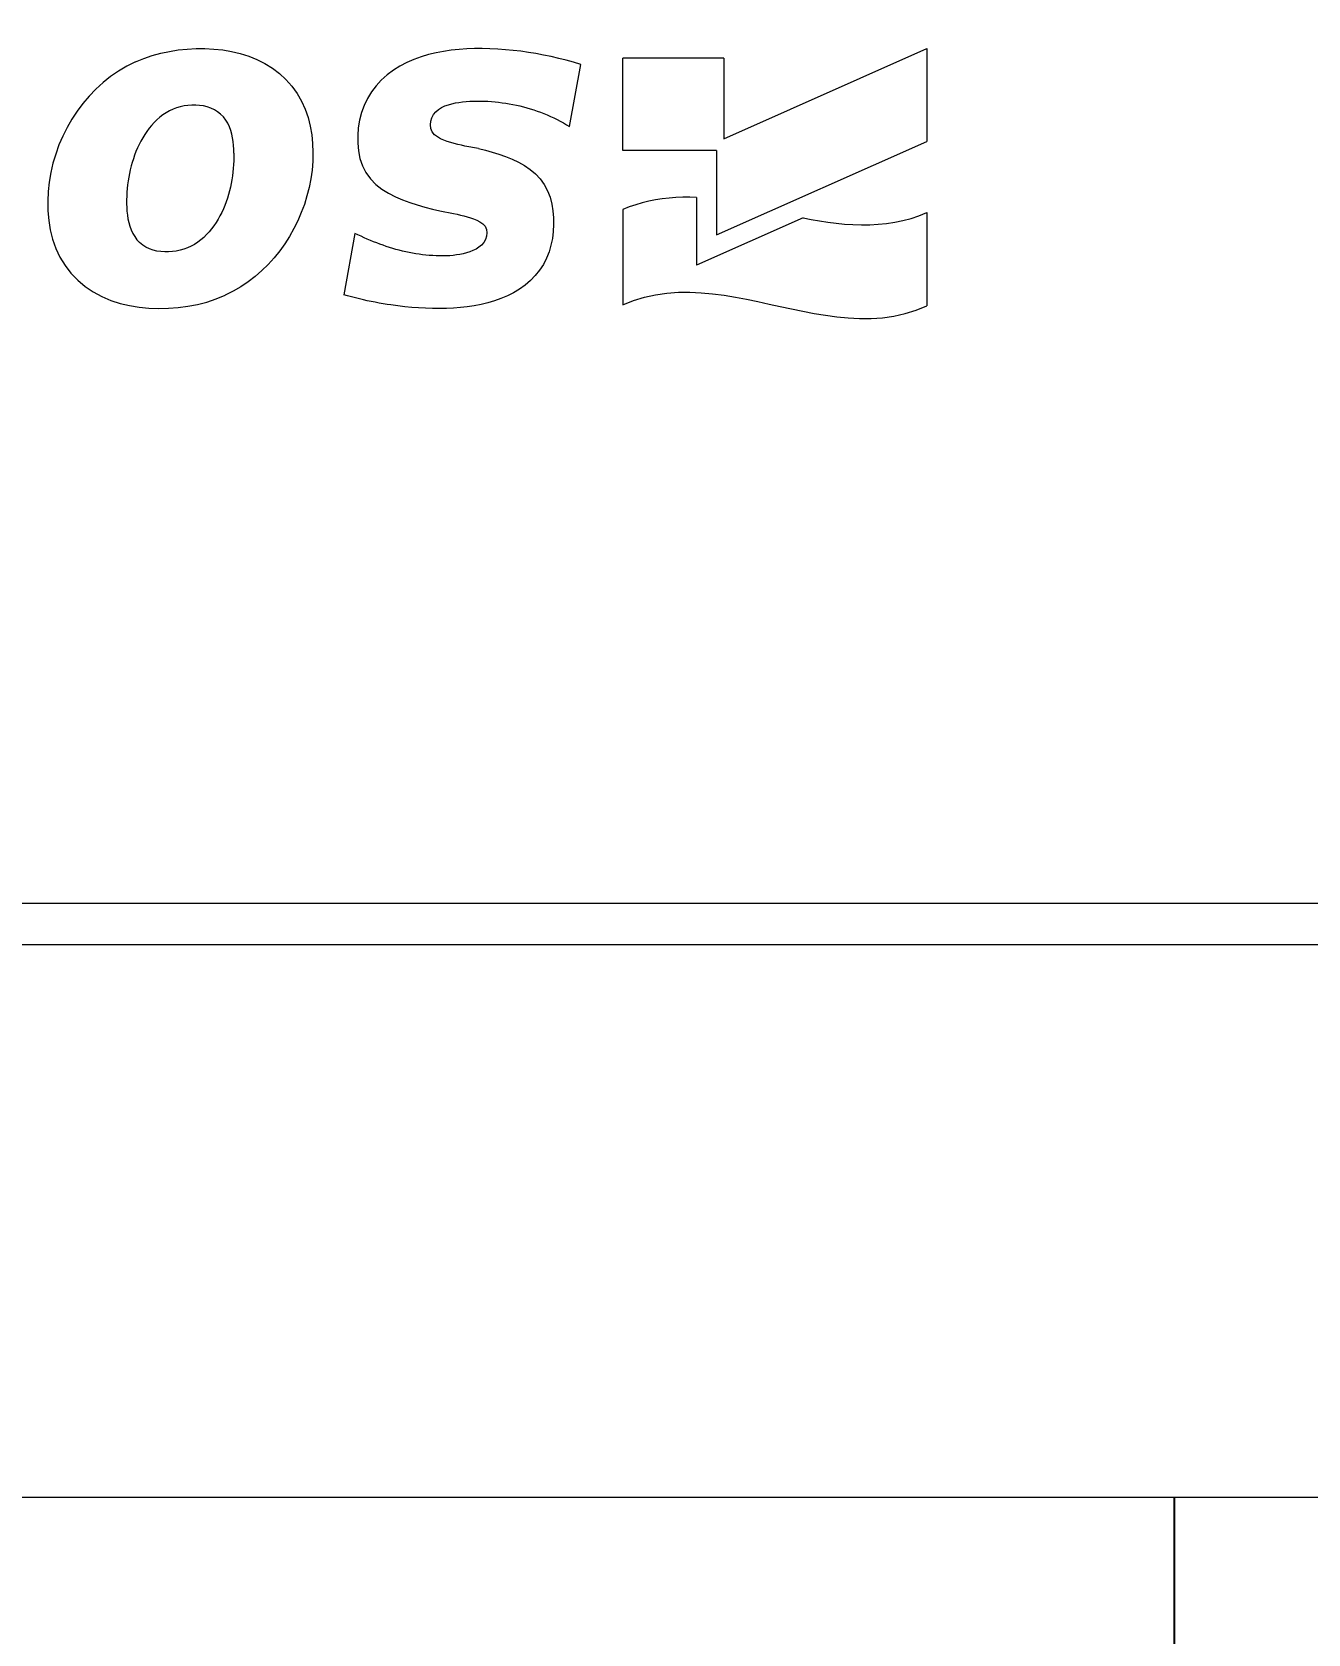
# Model space of a CAD drawing. Header units: millimetres. Extents: x 37984 to 70752, y 14140 to 37584.
# Drawn here: x 45835.25 to 45839.52, y 28341.77 to 28347.13 of the extents above; entities that cross this region are included whole.
import ezdxf
from ezdxf.enums import TextEntityAlignment as Align

# ---------------------------------------------------------------- set-up
doc = ezdxf.new("R2010")
doc.units = ezdxf.units.MM
doc.set_wipeout_variables(frame=1)
doc.layers.add('000-PI-Oprema', color=30, linetype='Continuous', lineweight=5)
doc.layers.add('000-PI_TEXT', color=7, linetype='Continuous')
doc.layers.add('004-PI-DIN Šina', color=3, linetype='Continuous')
doc.styles.add('PI0', font='isocpeur.ttf', dxfattribs={"width": 0.9})

# ---------------------------------------------------------------- blocks, each defined once
blk = doc.blocks.new('TE-18-2 - 48290501')
blk.add_wipeout([(46994.7514, 28609.6596), (47001.6641, 28609.6596), (47001.6641, 28635.0266), (47015.6641, 28635.0266), (47015.6641, 28609.6596), (47022.5767, 28609.6596), (47022.5767, 28595.4553), (47015.6641, 28595.4553), (47015.6641, 28592.1627), (47001.6641, 28592.1627), (47001.6641, 28595.4553), (46994.7514, 28595.4553)]).dxf.layer = '000-PI-Oprema'
at = {"layer": '000-PI-Oprema'}
for p, q in [((46994.7514, 28609.6596), (46994.7514, 28595.4553)), ((46996.6006, 28595.4553), (46996.6006, 28609.6596)), ((46996.7385, 28595.4553), (46996.7385, 28609.6596)), ((46998.9927, 28602.3892), (46998.9616, 28602.3814)), ((46999.0244, 28602.3943), (46998.9927, 28602.3892)), ((46999.0564, 28602.3971), (46999.0244, 28602.3943)), ((46999.0887, 28602.3975), (46999.0564, 28602.3971)), ((46999.1209, 28602.396), (46999.0887, 28602.3975)), ((46999.1527, 28602.3925), (46999.1209, 28602.396)), ((46999.1844, 28602.3873), (46999.1527, 28602.3925)), ((46999.2158, 28602.38), (46999.1844, 28602.3873)), ((46998.874, 28602.3398), (46998.8484, 28602.3199)), ((46998.9017, 28602.3567), (46998.874, 28602.3398)), ((46998.9311, 28602.3706), (46998.9017, 28602.3567)), ((46998.9616, 28602.3814), (46998.9311, 28602.3706)), ((46999.2467, 28602.371), (46999.2158, 28602.38)), ((46999.2771, 28602.3601), (46999.2467, 28602.371)), ((46999.3067, 28602.3474), (46999.2771, 28602.3601)), ((46999.3355, 28602.333), (46999.3067, 28602.3474)), ((46999.3634, 28602.3169), (46999.3355, 28602.333)), ((46998.8248, 28602.2973), (46998.8038, 28602.2724)), ((46998.8484, 28602.3199), (46998.8248, 28602.2973)), ((46999.3904, 28602.2991), (46999.3634, 28602.3169)), ((46999.4163, 28602.2797), (46999.3904, 28602.2991)), ((46999.4409, 28602.2587), (46999.4163, 28602.2797)), ((46998.7855, 28602.2455), (46998.7699, 28602.2167)), ((46998.8038, 28602.2724), (46998.7855, 28602.2455)), ((46999.4641, 28602.2363), (46999.4409, 28602.2587)), ((46999.4858, 28602.2124), (46999.4641, 28602.2363)), ((46998.757, 28602.1866), (46998.7469, 28602.1556)), ((46998.7699, 28602.2167), (46998.757, 28602.1866)), ((46999.506, 28602.187), (46999.4858, 28602.2124)), ((46999.5244, 28602.1603), (46999.506, 28602.187)), ((46998.7394, 28602.1239), (46998.7341, 28602.0916)), ((46998.7469, 28602.1556), (46998.7394, 28602.1239)), ((46998.9929, 28602.1187), (46998.9813, 28602.1132)), ((46999.0049, 28602.1231), (46998.9929, 28602.1187)), ((46999.0172, 28602.1266), (46999.0049, 28602.1231)), ((46999.0298, 28602.1292), (46999.0172, 28602.1266)), ((46999.0425, 28602.1311), (46999.0298, 28602.1292)), ((46999.0552, 28602.1323), (46999.0425, 28602.1311)), ((46999.0679, 28602.1331), (46999.0552, 28602.1323)), ((46999.0806, 28602.1335), (46999.0679, 28602.1331)), ((46999.0933, 28602.1335), (46999.0806, 28602.1335)), ((46999.106, 28602.1332), (46999.0933, 28602.1335)), ((46999.1187, 28602.1325), (46999.106, 28602.1332)), ((46999.1315, 28602.1315), (46999.1187, 28602.1325)), ((46999.1442, 28602.1301), (46999.1315, 28602.1315)), ((46999.1568, 28602.1284), (46999.1442, 28602.1301)), ((46999.1694, 28602.1264), (46999.1568, 28602.1284)), ((46999.1819, 28602.124), (46999.1694, 28602.1264)), ((46999.1944, 28602.1212), (46999.1819, 28602.124)), ((46999.2067, 28602.1182), (46999.1944, 28602.1212)), ((46999.2189, 28602.1148), (46999.2067, 28602.1182)), ((46999.5409, 28602.1325), (46999.5244, 28602.1603)), ((46999.5552, 28602.1035), (46999.5409, 28602.1325)), ((46998.7341, 28602.0916), (46998.731, 28602.059)), ((46998.9295, 28602.057), (46998.9352, 28602.0688)), ((46998.9352, 28602.0688), (46998.9422, 28602.0798)), ((46998.9422, 28602.0798), (46998.9505, 28602.0899)), ((46998.9505, 28602.0899), (46998.96, 28602.0989)), ((46998.9702, 28602.1066), (46998.96, 28602.0989)), ((46998.96, 28602.0989), (46998.96, 28602.0989)), ((46998.96, 28602.0989), (46998.96, 28602.0989)), ((46998.96, 28602.0989), (46998.96, 28602.0989)), ((46998.96, 28602.0989), (46998.96, 28602.0989)), ((46998.96, 28602.0989), (46998.96, 28602.0989)), ((46998.96, 28602.0989), (46998.96, 28602.0989)), ((46998.96, 28602.0989), (46998.96, 28602.0989)), ((46998.9813, 28602.1132), (46998.9702, 28602.1066)), ((46999.2311, 28602.111), (46999.2189, 28602.1148)), ((46999.2432, 28602.1069), (46999.2311, 28602.111)), ((46999.2552, 28602.1023), (46999.2432, 28602.1069)), ((46999.267, 28602.0973), (46999.2552, 28602.1023)), ((46999.2786, 28602.0919), (46999.267, 28602.0973)), ((46999.29, 28602.086), (46999.2786, 28602.0919)), ((46999.3011, 28602.0797), (46999.29, 28602.086)), ((46999.312, 28602.073), (46999.3011, 28602.0797)), ((46999.3225, 28602.0658), (46999.312, 28602.073)), ((46999.3328, 28602.0581), (46999.3225, 28602.0658)), ((46999.5552, 28602.1035), (46999.5666, 28602.0761)), ((46999.5552, 28602.1035), (46999.5552, 28602.1035)), ((46999.5552, 28602.1035), (46999.5552, 28602.1035)), ((46999.5552, 28602.1035), (46999.5552, 28602.1035)), ((46999.5552, 28602.1035), (46999.5552, 28602.1035)), ((46999.5552, 28602.1035), (46999.5552, 28602.1035)), ((46999.5552, 28602.1035), (46999.5552, 28602.1035)), ((46999.5552, 28602.1035), (46999.5552, 28602.1035)), ((46999.5666, 28602.0761), (46999.5762, 28602.0479)), ((46998.731, 28602.059), (46998.7298, 28602.0264)), ((46998.7298, 28602.0264), (46998.7305, 28601.9938)), ((46998.9192, 28602.0062), (46998.9201, 28602.0192)), ((46998.9201, 28602.0192), (46998.922, 28602.0321)), ((46998.922, 28602.0321), (46998.9251, 28602.0448)), ((46998.9251, 28602.0448), (46998.9295, 28602.057)), ((46999.3427, 28602.0499), (46999.3328, 28602.0581)), ((46999.3523, 28602.0412), (46999.3427, 28602.0499)), ((46999.3613, 28602.032), (46999.3523, 28602.0412)), ((46999.3697, 28602.0223), (46999.3613, 28602.032)), ((46999.3775, 28602.0121), (46999.3697, 28602.0223)), ((46999.3847, 28602.0013), (46999.3775, 28602.0121)), ((46999.5762, 28602.0479), (46999.5841, 28602.0192)), ((46999.5841, 28602.0192), (46999.5903, 28601.99)), ((46998.7305, 28601.9938), (46998.7329, 28601.9612)), ((46998.7329, 28601.9612), (46998.7371, 28601.9287)), ((46998.9192, 28601.9931), (46998.9192, 28602.0062)), ((46998.92, 28601.9801), (46998.9192, 28601.9931)), ((46998.9218, 28601.9672), (46998.92, 28601.9801)), ((46998.9245, 28601.9545), (46998.9218, 28601.9672)), ((46998.9282, 28601.942), (46998.9245, 28601.9545)), ((46999.391, 28601.99), (46999.3847, 28602.0013)), ((46999.3966, 28601.9783), (46999.391, 28601.99)), ((46999.4012, 28601.9663), (46999.3966, 28601.9783)), ((46999.4049, 28601.9539), (46999.4012, 28601.9663)), ((46999.5903, 28601.99), (46999.5949, 28601.9606)), ((46999.5949, 28601.9606), (46999.5979, 28601.931)), ((46998.7371, 28601.9287), (46998.7433, 28601.8966)), ((46998.9327, 28601.9298), (46998.9282, 28601.942)), ((46998.9382, 28601.918), (46998.9327, 28601.9298)), ((46998.9445, 28601.9066), (46998.9382, 28601.918)), ((46998.9515, 28601.8957), (46998.9445, 28601.9066)), ((46999.4077, 28601.9412), (46999.4049, 28601.9539)), ((46999.4096, 28601.9283), (46999.4077, 28601.9412)), ((46999.4105, 28601.9154), (46999.4096, 28601.9283)), ((46999.4097, 28601.8894), (46999.4106, 28601.9024)), ((46999.4106, 28601.9024), (46999.4105, 28601.9154)), ((46999.5979, 28601.931), (46999.5996, 28601.9012)), ((46999.5996, 28601.9012), (46999.5997, 28601.8713)), ((46998.7433, 28601.8966), (46998.7515, 28601.8651)), ((46998.7515, 28601.8651), (46998.7619, 28601.8339)), ((46998.9594, 28601.8854), (46998.9515, 28601.8957)), ((46998.9679, 28601.8756), (46998.9594, 28601.8854)), ((46998.9769, 28601.8664), (46998.9679, 28601.8756)), ((46998.9865, 28601.8576), (46998.9769, 28601.8664)), ((46998.9965, 28601.8493), (46998.9865, 28601.8576)), ((46999.0068, 28601.8416), (46998.9965, 28601.8493)), ((46999.395, 28601.8399), (46999.4005, 28601.8517)), ((46999.4005, 28601.8517), (46999.4047, 28601.8639)), ((46999.4047, 28601.8639), (46999.4077, 28601.8766)), ((46999.4077, 28601.8766), (46999.4097, 28601.8894)), ((46999.5997, 28601.8713), (46999.5982, 28601.8415)), ((46998.7619, 28601.8339), (46998.7744, 28601.8035)), ((46998.7877, 28601.7766), (46998.7744, 28601.8035)), ((46998.7744, 28601.8035), (46998.7744, 28601.8035)), ((46998.7744, 28601.8035), (46998.7744, 28601.8035)), ((46998.7744, 28601.8035), (46998.7744, 28601.8035)), ((46998.7744, 28601.8035), (46998.7744, 28601.8035)), ((46998.7744, 28601.8035), (46998.7744, 28601.8035)), ((46998.7744, 28601.8035), (46998.7744, 28601.8035)), ((46998.7744, 28601.8035), (46998.7744, 28601.8035)), ((46999.0174, 28601.8343), (46999.0068, 28601.8416)), ((46999.0284, 28601.8275), (46999.0174, 28601.8343)), ((46999.0396, 28601.8211), (46999.0284, 28601.8275)), ((46999.0511, 28601.8152), (46999.0396, 28601.8211)), ((46999.0628, 28601.8097), (46999.0511, 28601.8152)), ((46999.0747, 28601.8047), (46999.0628, 28601.8097)), ((46999.0866, 28601.8001), (46999.0747, 28601.8047)), ((46999.0987, 28601.796), (46999.0866, 28601.8001)), ((46999.1108, 28601.7923), (46999.0987, 28601.796)), ((46999.338, 28601.7896), (46999.3495, 28601.7952)), ((46999.3495, 28601.7952), (46999.3604, 28601.8018)), ((46999.3604, 28601.8018), (46999.3707, 28601.8097)), ((46999.3707, 28601.8097), (46999.38, 28601.8188)), ((46999.38, 28601.8188), (46999.3882, 28601.8288)), ((46999.3882, 28601.8288), (46999.395, 28601.8399)), ((46999.5951, 28601.8118), (46999.5903, 28601.7825)), ((46999.5982, 28601.8415), (46999.5951, 28601.8118)), ((46998.8027, 28601.7509), (46998.7877, 28601.7766)), ((46998.8192, 28601.7264), (46998.8027, 28601.7509)), ((46999.1232, 28601.789), (46999.1108, 28601.7923)), ((46999.1356, 28601.786), (46999.1232, 28601.789)), ((46999.1481, 28601.7834), (46999.1356, 28601.786)), ((46999.1607, 28601.7812), (46999.1481, 28601.7834)), ((46999.1734, 28601.7793), (46999.1607, 28601.7812)), ((46999.1861, 28601.7777), (46999.1734, 28601.7793)), ((46999.1988, 28601.7765), (46999.1861, 28601.7777)), ((46999.2116, 28601.7755), (46999.1988, 28601.7765)), ((46999.2244, 28601.7748), (46999.2116, 28601.7755)), ((46999.2371, 28601.7745), (46999.2244, 28601.7748)), ((46999.2499, 28601.7743), (46999.2371, 28601.7745)), ((46999.2499, 28601.7743), (46999.2627, 28601.7745)), ((46999.2499, 28601.7743), (46999.2499, 28601.7743)), ((46999.2499, 28601.7743), (46999.2499, 28601.7743)), ((46999.2499, 28601.7743), (46999.2499, 28601.7743)), ((46999.2499, 28601.7743), (46999.2499, 28601.7743)), ((46999.2499, 28601.7743), (46999.2499, 28601.7743)), ((46999.2499, 28601.7743), (46999.2499, 28601.7743)), ((46999.2499, 28601.7743), (46999.2499, 28601.7743)), ((46999.2627, 28601.7745), (46999.2756, 28601.7753)), ((46999.2756, 28601.7753), (46999.2884, 28601.7766)), ((46999.2884, 28601.7766), (46999.3011, 28601.7786)), ((46999.3011, 28601.7786), (46999.3136, 28601.7813)), ((46999.3136, 28601.7813), (46999.3259, 28601.785)), ((46999.3259, 28601.785), (46999.338, 28601.7896)), ((46999.5834, 28601.7534), (46999.5744, 28601.7249)), ((46999.5903, 28601.7825), (46999.5834, 28601.7534)), ((46998.8372, 28601.7029), (46998.8192, 28601.7264)), ((46998.8567, 28601.6806), (46998.8372, 28601.7029)), ((46999.5632, 28601.6973), (46999.5497, 28601.6708)), ((46999.5744, 28601.7249), (46999.5632, 28601.6973)), ((46998.8775, 28601.6595), (46998.8567, 28601.6806)), ((46998.8994, 28601.6397), (46998.8775, 28601.6595)), ((46998.9223, 28601.6212), (46998.8994, 28601.6397)), ((46999.5339, 28601.6456), (46999.5158, 28601.622)), ((46999.5497, 28601.6708), (46999.5339, 28601.6456)), ((46998.9463, 28601.6041), (46998.9223, 28601.6212)), ((46998.9713, 28601.5882), (46998.9463, 28601.6041)), ((46998.9971, 28601.5737), (46998.9713, 28601.5882)), ((46999.4736, 28601.5805), (46999.4495, 28601.5632)), ((46999.4957, 28601.6002), (46999.4736, 28601.5805)), ((46999.5158, 28601.622), (46999.4957, 28601.6002)), ((46999.0236, 28601.5605), (46998.9971, 28601.5737)), ((46999.0507, 28601.5488), (46999.0236, 28601.5605)), ((46999.0783, 28601.5386), (46999.0507, 28601.5488)), ((46999.1064, 28601.5299), (46999.0783, 28601.5386)), ((46999.1351, 28601.5227), (46999.1064, 28601.5299)), ((46999.369, 28601.5262), (46999.3403, 28601.5189)), ((46999.3968, 28601.5359), (46999.369, 28601.5262)), ((46999.4238, 28601.5483), (46999.3968, 28601.5359)), ((46999.4495, 28601.5632), (46999.4238, 28601.5483)), ((46999.1641, 28601.517), (46999.1351, 28601.5227)), ((46999.1933, 28601.513), (46999.1641, 28601.517)), ((46999.2228, 28601.5106), (46999.1933, 28601.513)), ((46999.2522, 28601.5098), (46999.2228, 28601.5106)), ((46999.2816, 28601.5109), (46999.2522, 28601.5098)), ((46999.3111, 28601.5138), (46999.2816, 28601.5109)), ((46999.3403, 28601.5189), (46999.3111, 28601.5138)), ((46998.7619, 28601.3544), (46998.7651, 28601.3676)), ((46998.7651, 28601.3676), (46998.7685, 28601.3807)), ((46998.7685, 28601.3807), (46998.772, 28601.3938)), ((46998.772, 28601.3938), (46998.7757, 28601.4068)), ((46998.7757, 28601.4068), (46998.7757, 28601.4068)), ((46998.7757, 28601.4068), (46998.7757, 28601.4068)), ((46998.7757, 28601.4068), (46998.7757, 28601.4068)), ((46998.7757, 28601.4068), (46998.7757, 28601.4068)), ((46998.7757, 28601.4068), (46998.7757, 28601.4068)), ((46998.7757, 28601.4068), (46998.7757, 28601.4068)), ((46998.7757, 28601.4068), (46998.7757, 28601.4068)), ((46998.9813, 28601.3694), (46998.7757, 28601.4068)), ((46998.9763, 28601.3592), (46998.9813, 28601.3694)), ((46998.9813, 28601.3694), (46998.9813, 28601.3694)), ((46998.9813, 28601.3694), (46998.9813, 28601.3694)), ((46998.9813, 28601.3694), (46998.9813, 28601.3694)), ((46998.9813, 28601.3694), (46998.9813, 28601.3694)), ((46998.9813, 28601.3694), (46998.9813, 28601.3694)), ((46998.9813, 28601.3694), (46998.9813, 28601.3694)), ((46998.9813, 28601.3694), (46998.9813, 28601.3694)), ((46998.7505, 28601.3017), (46998.7531, 28601.3148)), ((46998.7531, 28601.3148), (46998.7558, 28601.328)), ((46998.7558, 28601.328), (46998.7588, 28601.3412)), ((46998.7558, 28601.328), (46998.7558, 28601.328)), ((46998.7558, 28601.328), (46998.7558, 28601.328)), ((46998.7558, 28601.328), (46998.7558, 28601.328)), ((46998.7558, 28601.328), (46998.7558, 28601.328)), ((46998.7558, 28601.328), (46998.7558, 28601.328)), ((46998.7558, 28601.328), (46998.7558, 28601.328)), ((46998.7588, 28601.3412), (46998.7619, 28601.3544)), ((46998.9533, 28601.3071), (46998.9576, 28601.3176)), ((46998.9576, 28601.3176), (46998.962, 28601.3281)), ((46998.962, 28601.3281), (46998.9666, 28601.3386)), ((46998.9666, 28601.3386), (46998.9714, 28601.3489)), ((46998.9714, 28601.3489), (46998.9763, 28601.3592)), ((46999.1635, 28601.3176), (46999.1449, 28601.2994)), ((46999.1845, 28601.3327), (46999.1635, 28601.3176)), ((46999.2076, 28601.3445), (46999.1845, 28601.3327)), ((46999.2321, 28601.3529), (46999.2076, 28601.3445)), ((46999.2574, 28601.3579), (46999.2321, 28601.3529)), ((46999.2832, 28601.3601), (46999.2574, 28601.3579)), ((46999.309, 28601.36), (46999.2832, 28601.3601)), ((46999.3347, 28601.358), (46999.309, 28601.36)), ((46999.3603, 28601.3538), (46999.3347, 28601.358)), ((46999.3853, 28601.3475), (46999.3603, 28601.3538)), ((46999.4096, 28601.3388), (46999.3853, 28601.3475)), ((46999.4328, 28601.3277), (46999.4096, 28601.3388)), ((46999.4549, 28601.3142), (46999.4328, 28601.3277)), ((46999.4755, 28601.2986), (46999.4549, 28601.3142)), ((46998.7416, 28601.2487), (46998.7435, 28601.262)), ((46998.7435, 28601.262), (46998.7457, 28601.2752)), ((46998.7457, 28601.2752), (46998.748, 28601.2885)), ((46998.748, 28601.2885), (46998.7505, 28601.3017)), ((46998.9342, 28601.2537), (46998.9377, 28601.2645)), ((46998.9377, 28601.2645), (46998.9414, 28601.2752)), ((46998.9414, 28601.2752), (46998.9452, 28601.2858)), ((46998.9452, 28601.2858), (46998.9491, 28601.2965)), ((46998.9491, 28601.2965), (46998.9533, 28601.3071)), ((46999.1291, 28601.2789), (46999.1155, 28601.2568)), ((46999.1449, 28601.2994), (46999.1291, 28601.2789)), ((46999.4943, 28601.281), (46999.4755, 28601.2986)), ((46999.5115, 28601.2616), (46999.4943, 28601.281)), ((46999.527, 28601.2407), (46999.5115, 28601.2616)), ((46998.7357, 28601.2025), (46998.7384, 28601.2256)), ((46998.7384, 28601.2256), (46998.7416, 28601.2487)), ((46998.7416, 28601.2487), (46998.7416, 28601.2487)), ((46998.7416, 28601.2487), (46998.7416, 28601.2487)), ((46998.7416, 28601.2487), (46998.7416, 28601.2487)), ((46998.7416, 28601.2487), (46998.7416, 28601.2487)), ((46998.7416, 28601.2487), (46998.7416, 28601.2487)), ((46998.7416, 28601.2487), (46998.7416, 28601.2487)), ((46998.7416, 28601.2487), (46998.7416, 28601.2487)), ((46998.9194, 28601.1988), (46998.922, 28601.2099)), ((46998.922, 28601.2099), (46998.9248, 28601.2209)), ((46998.9248, 28601.2209), (46998.9278, 28601.2319)), ((46998.9278, 28601.2319), (46998.9309, 28601.2428)), ((46998.9309, 28601.2428), (46998.9342, 28601.2537)), ((46999.0935, 28601.2096), (46999.0844, 28601.1852)), ((46999.1038, 28601.2336), (46999.0935, 28601.2096)), ((46999.1155, 28601.2568), (46999.1038, 28601.2336)), ((46999.5408, 28601.2188), (46999.527, 28601.2407)), ((46999.5527, 28601.1959), (46999.5408, 28601.2188)), ((46998.7306, 28601.1328), (46998.7318, 28601.1561)), ((46998.7318, 28601.1561), (46998.7335, 28601.1793)), ((46998.7335, 28601.1793), (46998.7357, 28601.2025)), ((46998.9097, 28601.1429), (46998.9112, 28601.1542)), ((46998.9112, 28601.1542), (46998.9129, 28601.1654)), ((46998.9129, 28601.1654), (46998.9149, 28601.1766)), ((46998.9149, 28601.1766), (46998.9171, 28601.1877)), ((46998.9171, 28601.1877), (46998.9194, 28601.1988)), ((46999.0763, 28601.1605), (46999.0691, 28601.1354)), ((46999.0844, 28601.1852), (46999.0763, 28601.1605)), ((46999.5631, 28601.1723), (46999.5527, 28601.1959)), ((46999.5719, 28601.1479), (46999.5631, 28601.1723)), ((46998.7298, 28601.0862), (46998.7299, 28601.1095)), ((46998.7299, 28601.1095), (46998.7306, 28601.1328)), ((46998.9058, 28601.0863), (46998.9061, 28601.0977)), ((46998.9061, 28601.0977), (46998.9067, 28601.1091)), ((46998.9067, 28601.1091), (46998.9074, 28601.1204)), ((46998.9074, 28601.1204), (46998.9084, 28601.1317)), ((46998.9084, 28601.1317), (46998.9097, 28601.1429)), ((46999.0626, 28601.1102), (46999.0567, 28601.0848)), ((46999.0691, 28601.1354), (46999.0626, 28601.1102)), ((46999.3039, 28601.0935), (46999.3115, 28601.103)), ((46999.3115, 28601.103), (46999.321, 28601.1104)), ((46999.321, 28601.1104), (46999.3322, 28601.115)), ((46999.3322, 28601.115), (46999.3443, 28601.1167)), ((46999.3443, 28601.1167), (46999.3564, 28601.1157)), ((46999.3564, 28601.1157), (46999.368, 28601.1124)), ((46999.368, 28601.1124), (46999.3787, 28601.1067)), ((46999.3787, 28601.1067), (46999.3881, 28601.0989)), ((46999.3881, 28601.0989), (46999.3959, 28601.0896)), ((46999.5793, 28601.123), (46999.5719, 28601.1479)), ((46999.5854, 28601.0979), (46999.5793, 28601.123)), ((46999.5903, 28601.0725), (46999.5854, 28601.0979)), ((46998.7303, 28601.0629), (46998.7298, 28601.0862)), ((46998.7314, 28601.0397), (46998.7303, 28601.0629)), ((46998.9058, 28601.0749), (46998.9058, 28601.0863)), ((46998.9061, 28601.0634), (46998.9058, 28601.0749)), ((46998.9066, 28601.052), (46998.9061, 28601.0634)), ((46998.9076, 28601.0406), (46998.9066, 28601.052)), ((46999.0567, 28601.0848), (46999.0478, 28601.0389)), ((46999.0567, 28601.0848), (46999.0567, 28601.0848)), ((46999.0567, 28601.0848), (46999.0567, 28601.0848)), ((46999.0567, 28601.0848), (46999.0567, 28601.0848)), ((46999.0567, 28601.0848), (46999.0567, 28601.0848)), ((46999.0567, 28601.0848), (46999.0567, 28601.0848)), ((46999.0567, 28601.0848), (46999.0567, 28601.0848)), ((46999.0567, 28601.0848), (46999.0567, 28601.0848)), ((46999.282, 28601.0368), (46999.2853, 28601.0485)), ((46999.2853, 28601.0485), (46999.289, 28601.0601)), ((46999.289, 28601.0601), (46999.2931, 28601.0716)), ((46999.2931, 28601.0716), (46999.298, 28601.0829)), ((46999.298, 28601.0829), (46999.3039, 28601.0935)), ((46999.3959, 28601.0896), (46999.4023, 28601.0792)), ((46999.4023, 28601.0792), (46999.4075, 28601.0681)), ((46999.4075, 28601.0681), (46999.4116, 28601.0567)), ((46999.4116, 28601.0567), (46999.415, 28601.045)), ((46999.415, 28601.045), (46999.4176, 28601.0332)), ((46999.594, 28601.0468), (46999.5903, 28601.0725)), ((46999.5967, 28601.0209), (46999.594, 28601.0468)), ((46998.7332, 28601.0165), (46998.7314, 28601.0397)), ((46998.7357, 28600.9933), (46998.7332, 28601.0165)), ((46998.7391, 28600.9703), (46998.7357, 28600.9933)), ((46998.909, 28601.0293), (46998.9076, 28601.0406)), ((46998.9108, 28601.0181), (46998.909, 28601.0293)), ((46998.913, 28601.0069), (46998.9108, 28601.0181)), ((46998.9158, 28600.9959), (46998.913, 28601.0069)), ((46998.9193, 28600.9849), (46998.9158, 28600.9959)), ((46999.0368, 28600.994), (46999.0334, 28600.983)), ((46999.0399, 28601.0052), (46999.0368, 28600.994)), ((46999.0427, 28601.0164), (46999.0399, 28601.0052)), ((46999.0453, 28601.0276), (46999.0427, 28601.0164)), ((46999.0478, 28601.0389), (46999.0453, 28601.0276)), ((46999.0478, 28601.0389), (46999.0478, 28601.0389)), ((46999.0478, 28601.0389), (46999.0478, 28601.0389)), ((46999.0478, 28601.0389), (46999.0478, 28601.0389)), ((46999.0478, 28601.0389), (46999.0478, 28601.0389)), ((46999.0478, 28601.0389), (46999.0478, 28601.0389)), ((46999.0478, 28601.0389), (46999.0478, 28601.0389)), ((46999.0478, 28601.0389), (46999.0478, 28601.0389)), ((46999.2647, 28600.9552), (46999.2736, 28601.0011)), ((46999.2736, 28601.0011), (46999.2763, 28601.013)), ((46999.2736, 28601.0011), (46999.2736, 28601.0011)), ((46999.2736, 28601.0011), (46999.2736, 28601.0011)), ((46999.2736, 28601.0011), (46999.2736, 28601.0011)), ((46999.2736, 28601.0011), (46999.2736, 28601.0011)), ((46999.2736, 28601.0011), (46999.2736, 28601.0011)), ((46999.2736, 28601.0011), (46999.2736, 28601.0011)), ((46999.2736, 28601.0011), (46999.2736, 28601.0011)), ((46999.2763, 28601.013), (46999.279, 28601.0249)), ((46999.279, 28601.0249), (46999.282, 28601.0368)), ((46999.4176, 28601.0332), (46999.4197, 28601.0211)), ((46999.4197, 28601.0211), (46999.4212, 28601.0091)), ((46999.4212, 28601.0091), (46999.4223, 28600.9971)), ((46999.4223, 28600.9971), (46999.4232, 28600.9851)), ((46999.5985, 28600.995), (46999.5967, 28601.0209)), ((46999.5994, 28600.969), (46999.5985, 28600.995)), ((46998.7434, 28600.9473), (46998.7391, 28600.9703)), ((46998.7488, 28600.9247), (46998.7434, 28600.9473)), ((46998.9235, 28600.9742), (46998.9193, 28600.9849)), ((46998.9286, 28600.9639), (46998.9235, 28600.9742)), ((46998.9348, 28600.9543), (46998.9286, 28600.9639)), ((46998.9422, 28600.9455), (46998.9348, 28600.9543)), ((46998.9509, 28600.938), (46998.9422, 28600.9455)), ((46998.9609, 28600.9324), (46998.9509, 28600.938)), ((46999.0135, 28600.9415), (46999.005, 28600.9338)), ((46999.0202, 28600.951), (46999.0135, 28600.9415)), ((46999.0254, 28600.9613), (46999.0202, 28600.951)), ((46999.0296, 28600.9721), (46999.0254, 28600.9613)), ((46999.0334, 28600.983), (46999.0296, 28600.9721)), ((46999.2647, 28600.9552), (46999.2594, 28600.9324)), ((46999.2647, 28600.9552), (46999.2647, 28600.9552)), ((46999.2647, 28600.9552), (46999.2647, 28600.9552)), ((46999.2647, 28600.9552), (46999.2647, 28600.9552)), ((46999.2647, 28600.9552), (46999.2647, 28600.9552)), ((46999.2647, 28600.9552), (46999.2647, 28600.9552)), ((46999.2647, 28600.9552), (46999.2647, 28600.9552)), ((46999.2647, 28600.9552), (46999.2647, 28600.9552)), ((46999.4232, 28600.9851), (46999.4238, 28600.973)), ((46999.4238, 28600.9368), (46999.4233, 28600.9247)), ((46999.4238, 28600.973), (46999.424, 28600.9609)), ((46999.4241, 28600.9489), (46999.4238, 28600.9368)), ((46999.424, 28600.9609), (46999.4241, 28600.9489)), ((46999.599, 28600.9173), (46999.5996, 28600.943)), ((46999.5996, 28600.943), (46999.5994, 28600.969)), ((46998.7553, 28600.9024), (46998.7488, 28600.9247)), ((46998.763, 28600.8806), (46998.7553, 28600.9024)), ((46998.9718, 28600.9289), (46998.9609, 28600.9324)), ((46998.9832, 28600.9276), (46998.9718, 28600.9289)), ((46998.9946, 28600.9291), (46998.9832, 28600.9276)), ((46999.005, 28600.9338), (46998.9946, 28600.9291)), ((46999.2466, 28600.8873), (46999.2389, 28600.8652)), ((46999.2534, 28600.9097), (46999.2466, 28600.8873)), ((46999.2594, 28600.9324), (46999.2534, 28600.9097)), ((46999.4202, 28600.8885), (46999.4186, 28600.8765)), ((46999.4215, 28600.9005), (46999.4202, 28600.8885)), ((46999.4225, 28600.9126), (46999.4215, 28600.9005)), ((46999.4233, 28600.9247), (46999.4225, 28600.9126)), ((46999.596, 28600.8658), (46999.5978, 28600.8915)), ((46999.5978, 28600.8915), (46999.599, 28600.9173)), ((46998.7721, 28600.8591), (46998.763, 28600.8806)), ((46998.7827, 28600.8383), (46998.7721, 28600.8591)), ((46998.7948, 28600.8184), (46998.7827, 28600.8383)), ((46999.2301, 28600.8435), (46999.22, 28600.8224)), ((46999.2389, 28600.8652), (46999.2301, 28600.8435)), ((46999.4102, 28600.8289), (46999.4075, 28600.8172)), ((46999.4126, 28600.8407), (46999.4102, 28600.8289)), ((46999.4149, 28600.8526), (46999.4126, 28600.8407)), ((46999.4169, 28600.8645), (46999.4149, 28600.8526)), ((46999.4186, 28600.8765), (46999.4169, 28600.8645)), ((46999.5905, 28600.8144), (46999.5936, 28600.8401)), ((46999.5936, 28600.8401), (46999.596, 28600.8658)), ((46998.8083, 28600.7995), (46998.7948, 28600.8184)), ((46998.8234, 28600.7819), (46998.8083, 28600.7995)), ((46998.84, 28600.7657), (46998.8234, 28600.7819)), ((46999.1954, 28600.7827), (46999.1804, 28600.7649)), ((46999.2086, 28600.802), (46999.1954, 28600.7827)), ((46999.22, 28600.8224), (46999.2086, 28600.802)), ((46999.3981, 28600.7823), (46999.3944, 28600.7708)), ((46999.4015, 28600.7939), (46999.3981, 28600.7823)), ((46999.4046, 28600.8055), (46999.4015, 28600.7939)), ((46999.4075, 28600.8172), (46999.4046, 28600.8055)), ((46999.5827, 28600.7633), (46999.5869, 28600.7888)), ((46999.5869, 28600.7888), (46999.5905, 28600.8144)), ((46998.8581, 28600.7512), (46998.84, 28600.7657)), ((46998.8775, 28600.7385), (46998.8581, 28600.7512)), ((46998.898, 28600.7281), (46998.8775, 28600.7385)), ((46998.9195, 28600.7196), (46998.898, 28600.7281)), ((46999.1237, 28600.7247), (46999.102, 28600.7162)), ((46999.1443, 28600.7356), (46999.1237, 28600.7247)), ((46999.1632, 28600.7491), (46999.1443, 28600.7356)), ((46999.1804, 28600.7649), (46999.1632, 28600.7491)), ((46999.3775, 28600.7256), (46999.3726, 28600.7145)), ((46999.3821, 28600.7367), (46999.3775, 28600.7256)), ((46999.3864, 28600.748), (46999.3821, 28600.7367)), ((46999.3905, 28600.7594), (46999.3864, 28600.748)), ((46999.3944, 28600.7708), (46999.3905, 28600.7594)), ((46999.5727, 28600.7125), (46999.5779, 28600.7378)), ((46999.5779, 28600.7378), (46999.5827, 28600.7633)), ((46998.9417, 28600.7131), (46998.9195, 28600.7196)), ((46998.9644, 28600.7084), (46998.9417, 28600.7131)), ((46998.9872, 28600.7055), (46998.9644, 28600.7084)), ((46999.0104, 28600.7042), (46998.9872, 28600.7055)), ((46999.0336, 28600.7044), (46999.0104, 28600.7042)), ((46999.0567, 28600.7064), (46999.0336, 28600.7044)), ((46999.0795, 28600.7102), (46999.0567, 28600.7064)), ((46999.102, 28600.7162), (46999.0795, 28600.7102)), ((46999.351, 28600.6714), (46999.345, 28600.661)), ((46999.3567, 28600.682), (46999.351, 28600.6714)), ((46999.3623, 28600.6927), (46999.3567, 28600.682)), ((46999.3676, 28600.7035), (46999.3623, 28600.6927)), ((46999.3726, 28600.7145), (46999.3676, 28600.7035)), ((46999.5606, 28600.6623), (46999.5669, 28600.6873)), ((46999.5669, 28600.6873), (46999.5727, 28600.7125)), ((46999.345, 28600.661), (46999.3388, 28600.6507)), ((46999.3388, 28600.6507), (46999.5466, 28600.6127)), ((46999.3388, 28600.6507), (46999.3388, 28600.6507)), ((46999.3388, 28600.6507), (46999.3388, 28600.6507)), ((46999.3388, 28600.6507), (46999.3388, 28600.6507)), ((46999.3388, 28600.6507), (46999.3388, 28600.6507)), ((46999.3388, 28600.6507), (46999.3388, 28600.6507)), ((46999.3388, 28600.6507), (46999.3388, 28600.6507)), ((46999.3388, 28600.6507), (46999.3388, 28600.6507)), ((46999.5466, 28600.6127), (46999.5538, 28600.6374)), ((46999.5538, 28600.6374), (46999.5606, 28600.6623)), ((46999.5466, 28600.6127), (46999.5466, 28600.6127)), ((46999.5466, 28600.6127), (46999.5466, 28600.6127)), ((46999.5466, 28600.6127), (46999.5466, 28600.6127)), ((46999.5466, 28600.6127), (46999.5466, 28600.6127)), ((46999.5466, 28600.6127), (46999.5466, 28600.6127)), ((46999.5466, 28600.6127), (46999.5466, 28600.6127)), ((46999.5466, 28600.6127), (46999.5466, 28600.6127)), ((46998.7418, 28600.4723), (46998.7562, 28600.4369)), ((46999.0609, 28600.4723), (46998.7418, 28600.4723)), ((46998.7418, 28600.4723), (46998.7418, 28600.4723)), ((46998.7418, 28600.4723), (46998.7418, 28600.4723)), ((46998.7418, 28600.4723), (46998.7418, 28600.4723)), ((46998.7418, 28600.4723), (46998.7418, 28600.4723)), ((46998.7418, 28600.4723), (46998.7418, 28600.4723)), ((46998.7418, 28600.4723), (46998.7418, 28600.4723)), ((46998.7418, 28600.4723), (46998.7418, 28600.4723)), ((46999.0695, 28600.4512), (46999.0609, 28600.4723)), ((46999.0609, 28600.4723), (46999.0609, 28600.4723)), ((46999.0609, 28600.4723), (46999.0609, 28600.4723)), ((46999.0609, 28600.4723), (46999.0609, 28600.4723)), ((46999.0609, 28600.4723), (46999.0609, 28600.4723)), ((46999.0609, 28600.4723), (46999.0609, 28600.4723)), ((46999.0609, 28600.4723), (46999.0609, 28600.4723)), ((46999.0609, 28600.4723), (46999.0609, 28600.4723)), ((46999.2591, 28600.1594), (46999.2591, 28600.4723)), ((46999.2591, 28600.4723), (46999.5675, 28600.4723)), ((46999.2591, 28600.4723), (46999.2591, 28600.4723)), ((46999.2591, 28600.4723), (46999.2591, 28600.4723)), ((46999.2591, 28600.4723), (46999.2591, 28600.4723)), ((46999.2591, 28600.4723), (46999.2591, 28600.4723)), ((46999.2591, 28600.4723), (46999.2591, 28600.4723)), ((46999.2591, 28600.4723), (46999.2591, 28600.4723)), ((46999.2591, 28600.4723), (46999.2591, 28600.4723)), ((46999.5675, 28600.1343), (46999.5675, 28600.4723)), ((46999.5675, 28600.4723), (46999.5675, 28600.4723)), ((46999.5675, 28600.4723), (46999.5675, 28600.4723)), ((46999.5675, 28600.4723), (46999.5675, 28600.4723)), ((46999.5675, 28600.4723), (46999.5675, 28600.4723)), ((46999.5675, 28600.4723), (46999.5675, 28600.4723)), ((46999.5675, 28600.4723), (46999.5675, 28600.4723)), ((46999.5675, 28600.4723), (46999.5675, 28600.4723)), ((46998.7562, 28600.4369), (46998.7676, 28600.4003)), ((46998.7676, 28600.4003), (46998.776, 28600.3628)), ((46999.0771, 28600.4296), (46999.0695, 28600.4512)), ((46999.0836, 28600.4077), (46999.0771, 28600.4296)), ((46999.089, 28600.3855), (46999.0836, 28600.4077)), ((46998.776, 28600.3628), (46998.7815, 28600.3248)), ((46999.0935, 28600.3631), (46999.089, 28600.3855)), ((46999.097, 28600.3405), (46999.0935, 28600.3631)), ((46998.7815, 28600.3248), (46998.7842, 28600.2867)), ((46999.0995, 28600.3177), (46999.097, 28600.3405)), ((46999.1012, 28600.2948), (46999.0995, 28600.3177)), ((46999.102, 28600.2718), (46999.1012, 28600.2948)), ((46998.7845, 28600.2484), (46998.7826, 28600.2102)), ((46998.7842, 28600.2867), (46998.7845, 28600.2484)), ((46999.1011, 28600.226), (46999.1019, 28600.2489)), ((46999.1019, 28600.2489), (46999.102, 28600.2718)), ((46998.7826, 28600.2102), (46998.779, 28600.172)), ((46999.1011, 28600.226), (46998.8751, 28600.226)), ((46999.0334, 28599.8695), (46998.8751, 28600.226)), ((46998.8751, 28600.226), (46998.8751, 28600.226)), ((46998.8751, 28600.226), (46998.8751, 28600.226)), ((46998.8751, 28600.226), (46998.8751, 28600.226)), ((46998.8751, 28600.226), (46998.8751, 28600.226)), ((46998.8751, 28600.226), (46998.8751, 28600.226)), ((46998.8751, 28600.226), (46998.8751, 28600.226)), ((46998.8751, 28600.226), (46998.8751, 28600.226)), ((46999.1011, 28600.226), (46999.1011, 28600.226)), ((46999.1011, 28600.226), (46999.1011, 28600.226)), ((46999.1011, 28600.226), (46999.1011, 28600.226)), ((46999.1011, 28600.226), (46999.1011, 28600.226)), ((46999.1011, 28600.226), (46999.1011, 28600.226)), ((46999.1011, 28600.226), (46999.1011, 28600.226)), ((46999.1011, 28600.226), (46999.1011, 28600.226)), ((46998.7739, 28600.1339), (46998.7677, 28600.0959)), ((46998.779, 28600.172), (46998.7739, 28600.1339)), ((46998.9759, 28600.1594), (46999.2887, 28599.4553)), ((46999.2591, 28600.1594), (46998.9759, 28600.1594)), ((46998.9759, 28600.1594), (46998.9759, 28600.1594)), ((46998.9759, 28600.1594), (46998.9759, 28600.1594)), ((46998.9759, 28600.1594), (46998.9759, 28600.1594)), ((46998.9759, 28600.1594), (46998.9759, 28600.1594)), ((46998.9759, 28600.1594), (46998.9759, 28600.1594)), ((46998.9759, 28600.1594), (46998.9759, 28600.1594)), ((46998.9759, 28600.1594), (46998.9759, 28600.1594)), ((46999.2591, 28600.1594), (46999.2591, 28600.1594)), ((46999.2591, 28600.1594), (46999.2591, 28600.1594)), ((46999.2591, 28600.1594), (46999.2591, 28600.1594)), ((46999.2591, 28600.1594), (46999.2591, 28600.1594)), ((46999.2591, 28600.1594), (46999.2591, 28600.1594)), ((46999.2591, 28600.1594), (46999.2591, 28600.1594)), ((46999.2591, 28600.1594), (46999.2591, 28600.1594)), ((46999.5675, 28600.1343), (46999.2979, 28600.1343)), ((46999.2979, 28600.1343), (46999.5996, 28599.4553)), ((46999.2979, 28600.1343), (46999.2979, 28600.1343)), ((46999.2979, 28600.1343), (46999.2979, 28600.1343)), ((46999.2979, 28600.1343), (46999.2979, 28600.1343)), ((46999.2979, 28600.1343), (46999.2979, 28600.1343)), ((46999.2979, 28600.1343), (46999.2979, 28600.1343)), ((46999.2979, 28600.1343), (46999.2979, 28600.1343)), ((46999.2979, 28600.1343), (46999.2979, 28600.1343)), ((46999.5675, 28600.1343), (46999.5675, 28600.1343)), ((46999.5675, 28600.1343), (46999.5675, 28600.1343)), ((46999.5675, 28600.1343), (46999.5675, 28600.1343)), ((46999.5675, 28600.1343), (46999.5675, 28600.1343)), ((46999.5675, 28600.1343), (46999.5675, 28600.1343)), ((46999.5675, 28600.1343), (46999.5675, 28600.1343)), ((46999.5675, 28600.1343), (46999.5675, 28600.1343)), ((46998.7677, 28600.0959), (46998.7606, 28600.0582)), ((46998.7606, 28600.0582), (46998.7528, 28600.0207)), ((46998.7447, 28599.9831), (46998.7364, 28599.9455)), ((46998.7528, 28600.0207), (46998.7447, 28599.9831)), ((46998.7364, 28599.9455), (46998.7283, 28599.9079)), ((46998.7205, 28599.8703), (46998.7133, 28599.8325)), ((46998.7283, 28599.9079), (46998.7205, 28599.8703)), ((46999.0334, 28599.8695), (46999.0279, 28599.8419)), ((46999.0334, 28599.8695), (46999.0334, 28599.8695)), ((46999.0334, 28599.8695), (46999.0334, 28599.8695)), ((46999.0334, 28599.8695), (46999.0334, 28599.8695)), ((46999.0334, 28599.8695), (46999.0334, 28599.8695)), ((46999.0334, 28599.8695), (46999.0334, 28599.8695)), ((46999.0334, 28599.8695), (46999.0334, 28599.8695)), ((46999.0334, 28599.8695), (46999.0334, 28599.8695)), ((46998.7133, 28599.8325), (46998.7071, 28599.7946)), ((46999.023, 28599.8141), (46999.0187, 28599.7863)), ((46999.0279, 28599.8419), (46999.023, 28599.8141)), ((46998.702, 28599.7566), (46998.6984, 28599.7184)), ((46998.7071, 28599.7946), (46998.702, 28599.7566)), ((46999.0151, 28599.7584), (46999.0124, 28599.7304)), ((46999.0187, 28599.7863), (46999.0151, 28599.7584)), ((46998.6984, 28599.7184), (46998.6964, 28599.68)), ((46999.0124, 28599.7304), (46999.0105, 28599.7023)), ((46998.6964, 28599.68), (46998.6966, 28599.6416)), ((46999.0105, 28599.7023), (46999.0097, 28599.6741)), ((46999.0097, 28599.6741), (46999.01, 28599.6461)), ((46998.6966, 28599.6416), (46998.6991, 28599.6033)), ((46998.6991, 28599.6033), (46998.7044, 28599.5654)), ((46999.01, 28599.6461), (46999.0115, 28599.6181)), ((46999.0115, 28599.6181), (46999.0143, 28599.5902)), ((46998.7044, 28599.5654), (46998.7127, 28599.5278)), ((46999.0143, 28599.5902), (46999.0185, 28599.5625)), ((46999.0185, 28599.5625), (46999.0242, 28599.535)), ((46998.7127, 28599.5278), (46998.724, 28599.491)), ((46998.724, 28599.491), (46998.7385, 28599.4553)), ((46999.0242, 28599.535), (46999.0314, 28599.508)), ((46999.0314, 28599.508), (46999.0402, 28599.4815)), ((46999.0509, 28599.4553), (46998.7385, 28599.4553)), ((46998.7385, 28599.4553), (46998.7385, 28599.4553)), ((46998.7385, 28599.4553), (46998.7385, 28599.4553)), ((46998.7385, 28599.4553), (46998.7385, 28599.4553)), ((46998.7385, 28599.4553), (46998.7385, 28599.4553)), ((46998.7385, 28599.4553), (46998.7385, 28599.4553)), ((46998.7385, 28599.4553), (46998.7385, 28599.4553)), ((46998.7385, 28599.4553), (46998.7385, 28599.4553)), ((46999.0402, 28599.4815), (46999.0509, 28599.4553)), ((46999.0509, 28599.4553), (46999.0509, 28599.4553)), ((46999.0509, 28599.4553), (46999.0509, 28599.4553)), ((46999.0509, 28599.4553), (46999.0509, 28599.4553)), ((46999.0509, 28599.4553), (46999.0509, 28599.4553)), ((46999.0509, 28599.4553), (46999.0509, 28599.4553)), ((46999.0509, 28599.4553), (46999.0509, 28599.4553)), ((46999.0509, 28599.4553), (46999.0509, 28599.4553)), ((46999.5996, 28599.4553), (46999.2887, 28599.4553)), ((46999.2887, 28599.4553), (46999.2887, 28599.4553)), ((46999.2887, 28599.4553), (46999.2887, 28599.4553)), ((46999.2887, 28599.4553), (46999.2887, 28599.4553)), ((46999.2887, 28599.4553), (46999.2887, 28599.4553)), ((46999.2887, 28599.4553), (46999.2887, 28599.4553)), ((46999.2887, 28599.4553), (46999.2887, 28599.4553)), ((46999.2887, 28599.4553), (46999.2887, 28599.4553)), ((46999.5996, 28599.4553), (46999.5996, 28599.4553)), ((46999.5996, 28599.4553), (46999.5996, 28599.4553)), ((46999.5996, 28599.4553), (46999.5996, 28599.4553)), ((46999.5996, 28599.4553), (46999.5996, 28599.4553)), ((46999.5996, 28599.4553), (46999.5996, 28599.4553)), ((46999.5996, 28599.4553), (46999.5996, 28599.4553)), ((46999.5996, 28599.4553), (46999.5996, 28599.4553))]:
    blk.add_line(p, q, dxfattribs=at)
blk = doc.blocks.new('*U529')
at = {"layer": '004-PI-DIN Šina'}
blk.add_lwpolyline([(220, -17.5), (220, 17.5), (0, 17.5), (0, -17.5)], close=True, dxfattribs=at)

msp = doc.modelspace()

# ---------------------------------------------------------------- block references
at = {"rotation": 270}
msp.add_blockref('*U529', (45821.5742, 28439.4037), dxfattribs=at)

# ---------------------------------------------------------------- texts
at = {"layer": '000-PI_TEXT', "style": 'PI0', "width": 0.9}
msp.add_text('-TC 152 05', height=20, dxfattribs=at).set_placement((45895.8622, 28337.0341), align=Align.MIDDLE)

# ---------------------------------------------------------------- next in the draw order: block references
at = {"layer": '000-PI-Oprema', "rotation": 89.99999999999999}
msp.add_blockref('TE-18-2 - 48290501', (74437.7008, -18652.521), dxfattribs=at)

doc.saveas('drawing.dxf')
